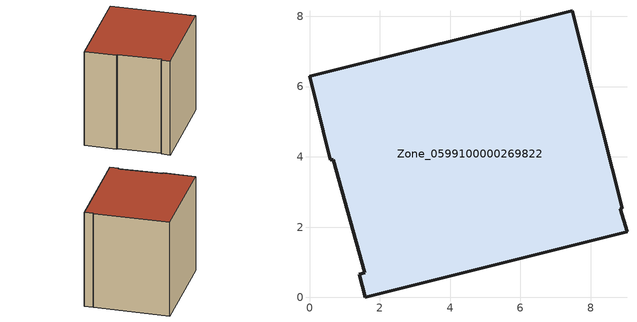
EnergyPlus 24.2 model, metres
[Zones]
Zone_0599100000269822
 floor ground (C_G): 8.85,2.52 9.04,1.87 1.58,0 1.42,0.67 1.57,0.7 0.67,3.92 0.6,3.92 0,6.29 7.48,8.16 8.9,2.53 z0
 wall outside (C_F): 8.9,2.53 7.48,8.16 0,6.29 0.6,3.92 0.67,3.92 1.57,0.7 1.42,0.67 1.58,0 9.04,1.87 8.85,2.52 8.9,2.53 z0:7.68
 roof outside (C_R): 8.85,2.52 8.9,2.53 7.48,8.16 0,6.29 0.6,3.92 0.67,3.92 1.57,0.7 1.42,0.67 1.58,0 9.04,1.87 z7.68
[BUILDING]
Pand.0599100000269822: North Axis=0; Terrain=City; Loads Convergence Tolerance Value=0.04; Temperature Convergence Tolerance Value=0.4; Solar Distribution=FullExterior; Maximum Number of Warmup Days=25; Minimum Number of Warmup Days=1
[Site:Location]
Rotterdam.The.Hague.AP_ZH_NLD Design_Conditions: Latitude=51.96; Longitude=4.45; Time Zone=1; Elevation=-4.5
[SITE:GROUNDTEMPERATURE:BUILDINGSURFACE]
18, 18, 18, 18, 18, 18, 18, 18, 18, 18, 18, 18
[MATERIAL] Thermal Absorptance=0.9; Solar Absorptance=0.7; Visible Absorptance=0.7
Name | Roughness | Thickness | Conductivity | Density | Specific Heat
G.TI.1965-1974 | MediumSmooth | 0.15 | 0.882353 | 540 | 1210
F.TI.1965-1974 | Rough | 0.3 | 0.697674 | 1920 | 840
R.TI.1965-1974 | MediumRough | 0.2 | 0.232558 | 1500 | 1000
[CONSTRUCTION]
C_G: G.TI.1965-1974
C_F: F.TI.1965-1974
C_R: R.TI.1965-1974
[ZONE]
Zone_0599100000269822: Type=1; Multiplier=1; Ceiling Height=Autocalculate; Volume=Autocalculate; Floor Area=autocalculate; Part of Total Floor Area=Yes
[ZONEINFILTRATION:DESIGNFLOWRATE]
Infil_Zone_0599100000269822: Zone or ZoneList or Space or SpaceList=Zone_0599100000269822; Schedule=AlwaysOn; Design Flow Rate Calculation Method=Flow/Area; Flow Rate per Floor Area=0.003; Constant Term Coefficient=1; Temperature Term Coefficient=0; Velocity Term Coefficient=0; Velocity Squared Term Coefficient=0
[HVACTEMPLATE:ZONE:IDEALLOADSAIRSYSTEM]
Zone_0599100000269822: Maximum Heating Supply Air Temperature=50; Minimum Cooling Supply Air Temperature=13; Maximum Heating Supply Air Humidity Ratio=0.0156; Minimum Cooling Supply Air Humidity Ratio=0.0077; Heating Limit=NoLimit; Cooling Limit=NoLimit; Dehumidification Control Type=ConstantSensibleHeatRatio; Cooling Sensible Heat Ratio=0.7; Dehumidification Setpoint=60; Humidification Control Type=None; Humidification Setpoint=30; Outdoor Air Method=None; Outdoor Air Flow Rate per Person=0.00944; Outdoor Air Flow Rate per Zone Floor Area=0; Outdoor Air Flow Rate per Zone=0; Demand Controlled Ventilation Type=None; Outdoor Air Economizer Type=NoEconomizer; Heat Recovery Type=None; Sensible Heat Recovery Effectiveness=0.7; Latent Heat Recovery Effectiveness=0.65
[ZONECONTROL:THERMOSTAT]
ThermostatControl_Zone_0599100000269822: Zone or ZoneList=Zone_0599100000269822; Control Type Schedule=DualSetpointControlType; Control 1=Thermostat_Zone_0599100000269822; Temperature Difference Between Cutout And Setpoint=0
[THERMOSTATSETPOINT:DUALSETPOINT]
Thermostat_Zone_0599100000269822: Heating Setpoint Temperature Schedule=HeatingSetpoint_Zone_0599100000269822; Cooling Setpoint Temperature Schedule=CoolingSetpoint_Zone_0599100000269822
[SCHEDULE:COMPACT]
HeatingSetpoint_Zone_0599100000269822: Through: 12/31, For: AllDays, Until: 24:00, 21
CoolingSetpoint_Zone_0599100000269822: Through: 12/31, For: AllDays, Until: 24:00, 24
DualSetpointControlType: Through: 12/31, For: AllDays, Until: 24:00, 4
AlwaysOn: Through: 12/31, For: AllDays, Until: 24:00, 1
